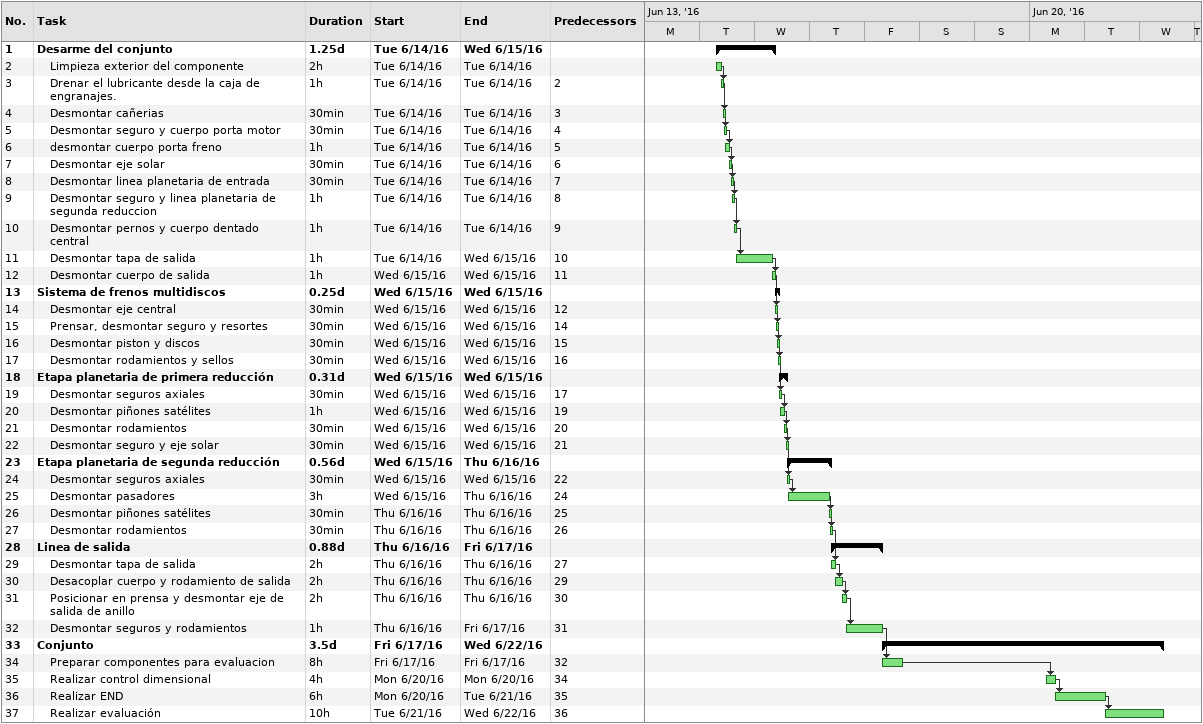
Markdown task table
| ID | Level | Task | Duration | Start | Finish | Predecessors |
|---|---|---|---|---|---|---|
| 1 | 1 | **Desarme del conjunto** | 1.25d | 2016-06-14 | 2016-06-15 |  |
| 2 | 2 | Limpieza exterior del componente | 2h | 2016-06-14 | 2016-06-14 |  |
| 3 | 2 | Drenar el lubricante desde la caja de engranajes. | 1h | 2016-06-14 | 2016-06-14 | 2 |
| 4 | 2 | Desmontar cañerias | 30min | 2016-06-14 | 2016-06-14 | 3 |
| 5 | 2 | Desmontar seguro y cuerpo porta motor | 30min | 2016-06-14 | 2016-06-14 | 4 |
| 6 | 2 | desmontar cuerpo porta freno | 1h | 2016-06-14 | 2016-06-14 | 5 |
| 7 | 2 | Desmontar eje solar | 30min | 2016-06-14 | 2016-06-14 | 6 |
| 8 | 2 | Desmontar linea planetaria de entrada | 30min | 2016-06-14 | 2016-06-14 | 7 |
| 9 | 2 | Desmontar seguro y linea planetaria de segunda reduccion | 1h | 2016-06-14 | 2016-06-14 | 8 |
| 10 | 2 | Desmontar pernos y cuerpo dentado central | 1h | 2016-06-14 | 2016-06-14 | 9 |
| 11 | 2 | Desmontar tapa de salida | 1h | 2016-06-14 | 2016-06-15 | 10 |
| 12 | 2 | Desmontar cuerpo de salida | 1h | 2016-06-15 | 2016-06-15 | 11 |
| 13 | 1 | **Sistema de frenos multidiscos** | 0.25d | 2016-06-15 | 2016-06-15 |  |
| 14 | 2 | Desmontar eje central | 30min | 2016-06-15 | 2016-06-15 | 12 |
| 15 | 2 | Prensar, desmontar seguro y resortes | 30min | 2016-06-15 | 2016-06-15 | 14 |
| 16 | 2 | Desmontar piston y discos | 30min | 2016-06-15 | 2016-06-15 | 15 |
| 17 | 2 | Desmontar rodamientos y sellos | 30min | 2016-06-15 | 2016-06-15 | 16 |
| 18 | 1 | **Etapa planetaria de primera reducción** | 0.31d | 2016-06-15 | 2016-06-15 |  |
| 19 | 2 | Desmontar seguros axiales | 30min | 2016-06-15 | 2016-06-15 | 17 |
| 20 | 2 | Desmontar piñones satélites | 1h | 2016-06-15 | 2016-06-15 | 19 |
| 21 | 2 | Desmontar rodamientos | 30min | 2016-06-15 | 2016-06-15 | 20 |
| 22 | 2 | Desmontar seguro y eje solar | 30min | 2016-06-15 | 2016-06-15 | 21 |
| 23 | 1 | **Etapa planetaria de segunda reducción** | 0.56d | 2016-06-15 | 2016-06-16 |  |
| 24 | 2 | Desmontar seguros axiales | 30min | 2016-06-15 | 2016-06-15 | 22 |
| 25 | 2 | Desmontar pasadores | 3h | 2016-06-15 | 2016-06-16 | 24 |
| 26 | 2 | Desmontar piñones satélites | 30min | 2016-06-16 | 2016-06-16 | 25 |
| 27 | 2 | Desmontar rodamientos | 30min | 2016-06-16 | 2016-06-16 | 26 |
| 28 | 1 | **Linea de salida** | 0.88d | 2016-06-16 | 2016-06-17 |  |
| 29 | 2 | Desmontar tapa de salida | 2h | 2016-06-16 | 2016-06-16 | 27 |
| 30 | 2 | Desacoplar cuerpo y rodamiento de salida | 2h | 2016-06-16 | 2016-06-16 | 29 |
| 31 | 2 | Posicionar en prensa y desmontar eje de salida de anillo | 2h | 2016-06-16 | 2016-06-16 | 30 |
| 32 | 2 | Desmontar seguros y rodamientos | 1h | 2016-06-16 | 2016-06-17 | 31 |
| 33 | 1 | **Conjunto** | 3.5d | 2016-06-17 | 2016-06-22 |  |
| 34 | 2 | Preparar componentes para evaluacion | 8h | 2016-06-17 | 2016-06-17 | 32 |
| 35 | 2 | Realizar control dimensional | 4h | 2016-06-20 | 2016-06-20 | 34 |
| 36 | 2 | Realizar END | 6h | 2016-06-20 | 2016-06-21 | 35 |
| 37 | 2 | Realizar evaluación | 10h | 2016-06-21 | 2016-06-22 | 36 |
